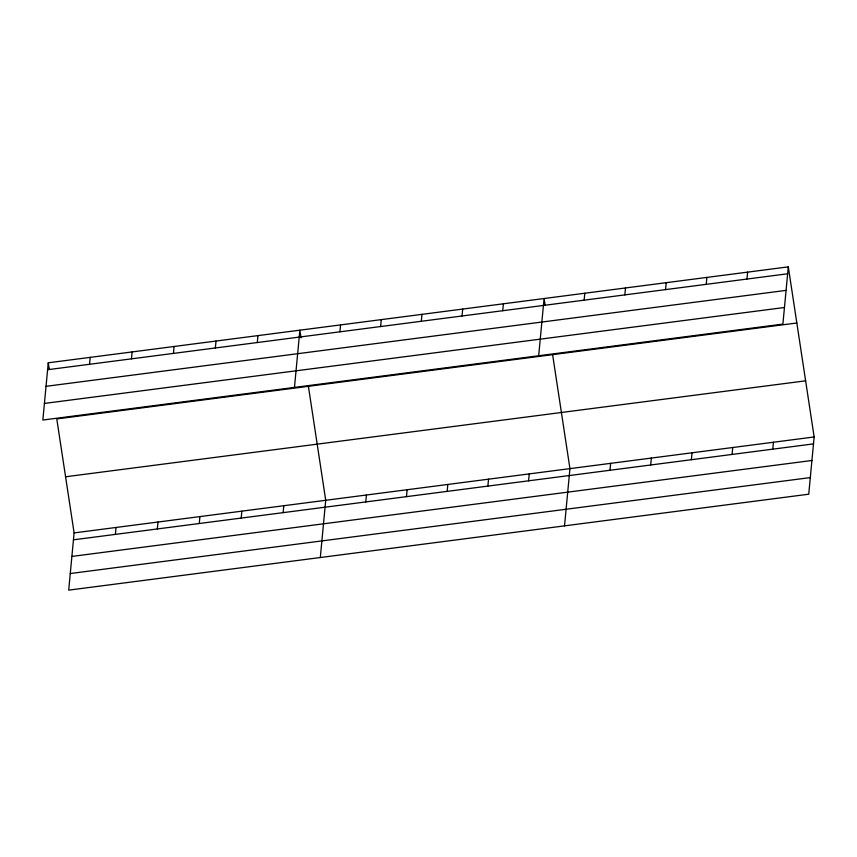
<?xml version="1.0" encoding="UTF-8"?>
<svg xmlns="http://www.w3.org/2000/svg" width="857" height="857" viewBox="0 0 857 857"><rect width="100%" height="100%" fill="white"/><g stroke="black" fill="none" stroke-linecap="round" stroke-linejoin="round"><path stroke-width="1.29" d="M48.26 362.8L42.85 420.037L782.891 324.096L788.301 266.859L48.26 362.8L49.235 369.185M89.546 364.289L90.199 357.369M796.828 322.993L56.787 418.934L74.109 532.904L68.699 590.141L808.74 494.2L814.15 436.963L788.301 266.859M131.475 358.847L132.128 351.927M115.384 534.393L116.049 527.473M173.414 353.416L174.067 346.496M157.324 528.951L157.977 522.031M215.353 347.974L216.007 341.054M199.263 523.52L199.917 516.6M257.282 342.543L257.936 335.623M241.192 518.078L241.856 511.158M294.465 387.418L299.875 330.181L301.043 337.84M283.131 512.636L283.785 505.716M339.918 331.82L340.572 324.899M320.314 557.521L325.724 500.284L308.402 386.314M380.626 326.549L381.279 319.629M365.768 501.923L366.421 495.003M421.323 321.268L421.987 314.348M406.475 496.653L407.129 489.733M462.03 315.997L462.684 309.077M447.172 491.372L447.825 484.451M502.727 310.716L503.391 303.796M487.879 486.101L488.533 479.181M538.678 355.751L544.088 298.515L545.063 304.899M528.576 480.82L529.23 473.9M584.142 300.164L584.795 293.244M564.527 525.855L569.937 468.618L552.615 354.659M624.839 294.883L625.492 287.963M609.98 470.268L610.634 463.348M665.546 289.612L666.2 282.692M650.688 464.987L651.341 458.067M706.243 284.331L706.896 277.411M691.385 459.716L692.038 452.796M746.95 279.061L747.604 272.14M732.092 454.435L732.746 447.515M772.789 449.154L773.442 442.233M47.606 369.721L787.647 273.779M46.032 386.325L786.083 290.384M44.425 403.433L784.466 307.492M65.582 476.771L805.623 380.829M74.109 532.904L814.15 436.963M73.456 539.824L813.497 443.883M71.881 556.429L811.922 460.488M70.263 573.537L810.304 477.595"/></g></svg>
